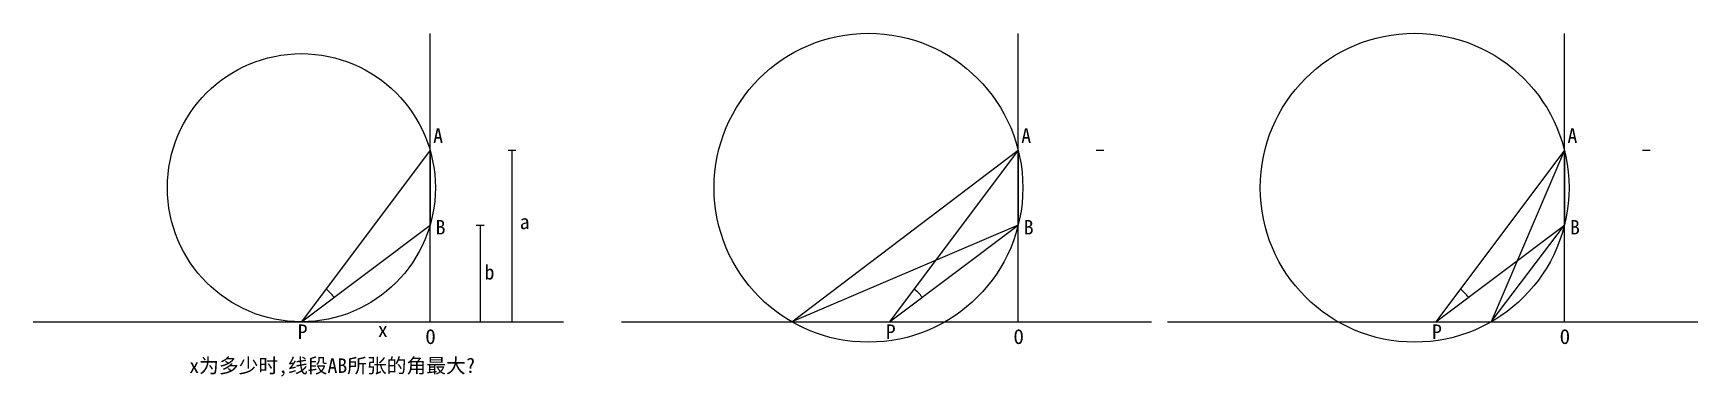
# Model space of a CAD drawing. Header units: millimetres. Extents: x 1473 to 3198, y 979 to 1335.
import ezdxf

# ---------------------------------------------------------------- set-up
doc = ezdxf.new("R2010")
doc.units = ezdxf.units.MM
doc.styles.add('w', font='', dxfattribs={"height": 5})
doc.styles.get('w').set_extended_font_data('SimSun')

msp = doc.modelspace()

# ---------------------------------------------------------------- linework, layer by layer
for p, q in [((1884.4, 1036), (1884.4, 1334.6)), ((2493.5, 1036), (2493.5, 1334.6)), ((3059.4, 1036), (3059.4, 1334.6)), ((1884.4, 1213.6), (1751.1, 1036)), ((1965.2, 1213.6), (1973.2, 1213.6)), ((1969.2, 1213.6), (1969.2, 1036)), ((2259.2, 1036), (2493.5, 1213.6)), ((2493.5, 1213.6), (2360.3, 1036)), ((2574.4, 1213.6), (2582.4, 1213.6)), ((3059.4, 1213.6), (2926.1, 1036)), ((3059.4, 1213.6), (2983.6, 1036)), ((3140.2, 1213.6), (3148.2, 1213.6)), ((1751.1, 1036), (1884.4, 1135.9)), ((1932.3, 1135.9), (1940.3, 1135.9)), ((1936.3, 1135.9), (1936.3, 1036)), ((2493.5, 1135.9), (2259.2, 1036)), ((2360.3, 1036), (2493.5, 1135.9)), ((2926.1, 1036), (3059.4, 1135.9)), ((2983.6, 1036), (3059.4, 1135.9)), ((1473.4, 1036), (2022.5, 1036)), ((2082.6, 1036), (2631.7, 1036)), ((2648.4, 1036), (3197.5, 1036))]:
    msp.add_line(p, q)
at = {"color": 1}
for p, q in [((1884.4, 1213.6), (1884.4, 1135.9)), ((2493.5, 1213.6), (2493.5, 1135.9)), ((3059.4, 1213.6), (3059.4, 1135.9))]:
    msp.add_line(p, q, dxfattribs=at)
for centre, radius in [((2338.5, 1174.8), 159.9), ((2904.3, 1174.8), 159.9), ((1751.1, 1174.8), 138.8)]:
    msp.add_circle(centre, radius)
for centre in [(1751.1, 1036), (2360.3, 1036), (2926.1, 1036)]:
    msp.add_arc(centre, 42.4, 36.8794, 53.1206)

# ---------------------------------------------------------------- texts
at = {"char_height": 15, "attachment_point": 1, "style": 'w'}
for s, insert, width in [('A', (1887.6, 1236.2), 11.415), ('A', (2496.8, 1236.2), 11.415), ('A', (3062.6, 1236.2), 11.415), ('B', (1890.2, 1141.4), 11.415), ('a', (1977.3, 1147), 11.415), ('B', (2499.4, 1141.4), 11.415), ('B', (3065.2, 1141.4), 11.415), ('b', (1940.9, 1094.8), 11.415), ('P', (1747.3, 1033.3), 11.415), ('x', (1830.4, 1035.4), 11.415), ('O', (1879.8, 1028), 11.415), ('P', (2356.5, 1033.3), 11.415), ('O', (2489, 1028), 11.415), ('P', (2922.3, 1033.3), 11.415), ('O', (3054.8, 1028), 11.415), ('x为多少时,线段AB所张的角最大?', (1635, 998.1), 309.049)]:
    msp.add_mtext(s, dxfattribs=dict(at, insert=insert, width=width))

doc.saveas('drawing.dxf')
